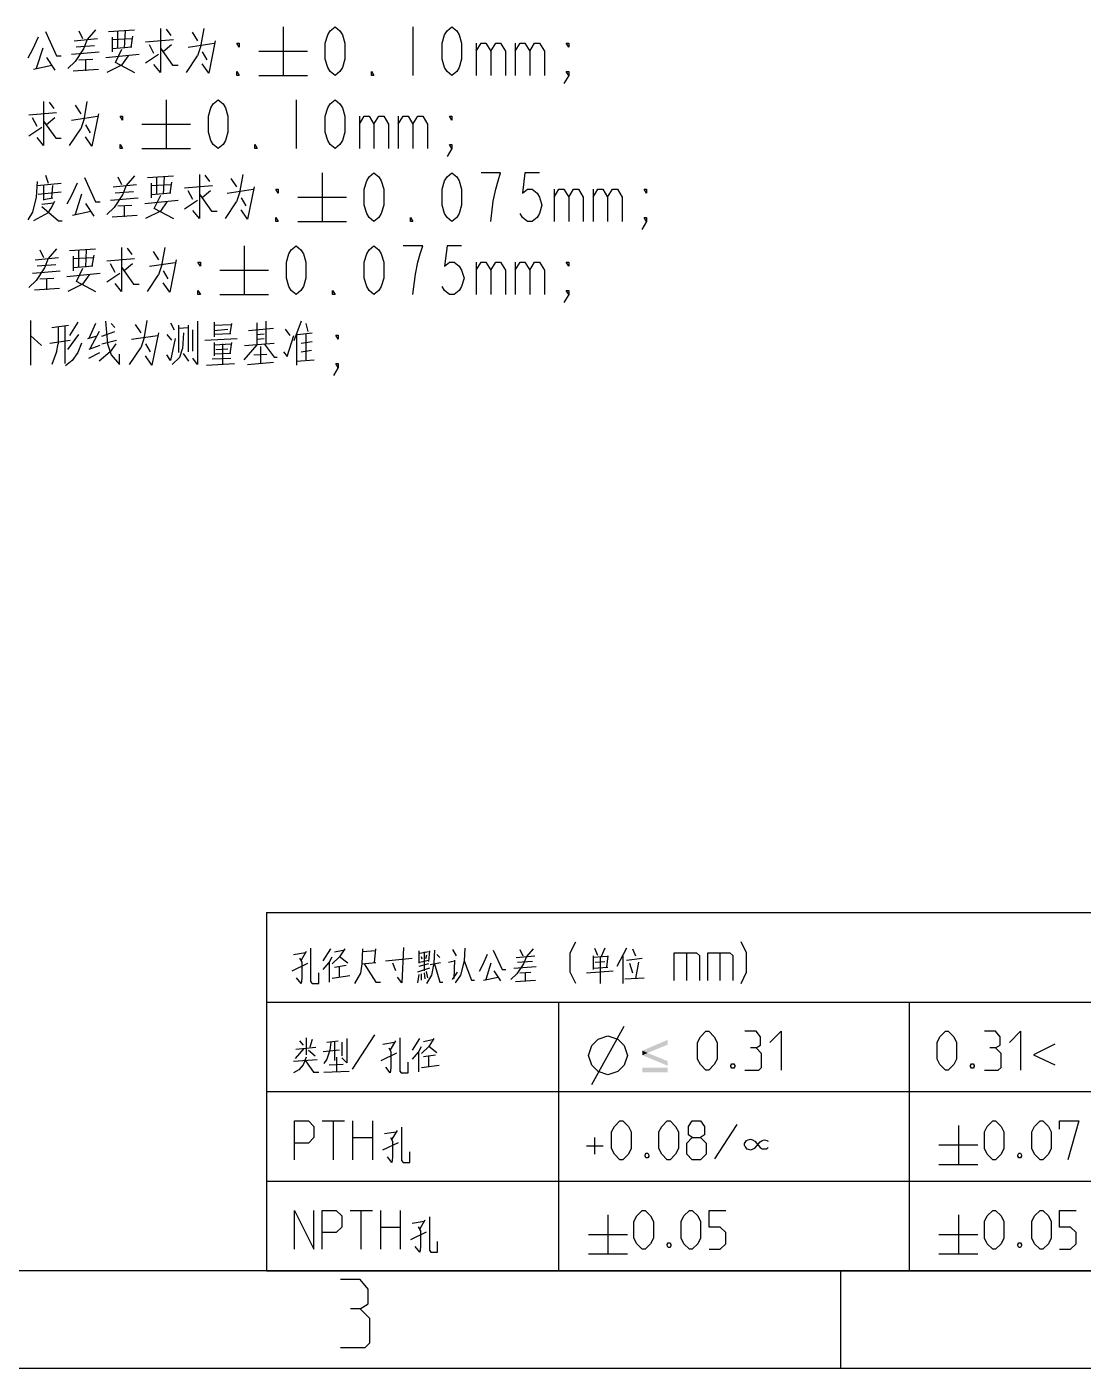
# Model space of a CAD drawing. Header units: millimetres. Extents: x 0 to 420, y 0 to 297.
# Drawn here: x 115.7 to 169.9, y 0 to 68.9 of the extents above; entities that cross this region are included whole.
import ezdxf

# ---------------------------------------------------------------- set-up
doc = ezdxf.new("R2010")
doc.units = ezdxf.units.MM
doc.header["$LTSCALE"] = 23.1
doc.layers.get('0').update_dxf_attribs({"linetype": 'CONTINUOUS'})

msp = doc.modelspace()

# ---------------------------------------------------------------- linework, layer by layer
at = {"color": 2}
for p, q in [((128.8632, 68.8962), (128.8632, 66.3962)), ((135.5299, 68.8962), (135.5299, 66.3962)), ((118.137, 68.1704), (119.3275, 68.2913)), ((118.3751, 68.6946), (118.5656, 68.2913)), ((119.899, 68.6543), (121.2323, 68.7349)), ((120.0894, 68.372), (120.0894, 67.6059)), ((120.0894, 68.251), (121.0894, 68.2913)), ((120.3751, 67.8075), (120.3751, 68.6543)), ((120.7561, 68.6946), (120.7085, 67.8075)), ((121.137, 68.4123), (121.0418, 67.8478)), ((121.8037, 68.1301), (123.2323, 68.251)), ((122.8513, 68.7752), (123.0894, 68.4526)), ((124.1847, 68.6139), (124.4704, 68.1704)), ((124.6609, 67.9688), (124.8037, 68.8155)), ((116.518, 67.8075), (116.1847, 66.7591)), ((117.9942, 67.4849), (119.4228, 67.6059)), ((119.1847, 67.9285), (118.2323, 67.8478)), ((121.0894, 67.8478), (120.0894, 67.7672)), ((120.5656, 67.7268), (120.2323, 67.0414)), ((122.2323, 67.5252), (121.9942, 67.9688)), ((123.137, 67.9688), (122.7085, 67.6059)), ((123.9942, 67.8478), (125.3275, 68.0494)), ((124.6609, 67.9688), (124.4704, 67.4043)), ((124.7085, 67.6059), (124.9466, 67.2026)), ((127.6132, 67.6462), (130.1132, 67.6462)), ((138.7799, 68.0629), (138.7799, 66.3962)), ((140.7799, 68.0629), (140.7799, 66.3962)), ((116.0418, 66.7188), (116.9942, 66.9204)), ((116.7085, 67.3236), (117.137, 66.6784)), ((118.3751, 67.2026), (119.0894, 67.243)), ((118.7085, 67.2026), (118.7085, 66.6381)), ((119.7561, 67.3236), (121.4704, 67.4849)), ((120.2323, 67.0817), (121.2323, 66.5575)), ((121.8037, 67.0414), (122.4704, 67.4849)), ((123.8989, 66.5575), (124.4704, 67.4043)), ((118.0894, 66.6381), (119.3751, 66.7188)), ((127.6132, 66.3962), (130.1132, 66.3962)), ((116.8513, 65.0252), (117.0894, 64.7026)), ((118.1847, 64.8639), (118.4704, 64.4204)), ((118.6609, 64.2188), (118.8037, 65.0655)), ((122.8632, 65.1462), (122.8632, 62.6462)), ((129.5299, 65.1462), (129.5299, 62.6462)), ((115.8037, 64.3801), (117.2323, 64.501)), ((116.2323, 63.7752), (115.9942, 64.2188)), ((117.137, 64.2188), (116.7085, 63.8559)), ((117.9942, 64.0978), (119.3275, 64.2994)), ((118.6609, 64.2188), (118.4704, 63.6543)), ((132.7799, 64.3129), (132.7799, 62.6462)), ((134.7799, 64.3129), (134.7799, 62.6462)), ((115.8037, 63.2914), (116.4704, 63.7349)), ((117.899, 62.8075), (118.4704, 63.6543)), ((118.7085, 63.8559), (118.9466, 63.4526)), ((121.6132, 63.8962), (124.1132, 63.8962)), ((121.6132, 62.6462), (124.1132, 62.6462)), ((130.8632, 61.3962), (130.8632, 58.8962)), ((116.2323, 60.751), (117.4704, 60.872)), ((116.5656, 60.751), (116.5656, 59.9849)), ((116.6609, 61.2752), (116.8037, 60.872)), ((116.9942, 60.1059), (117.0418, 60.751)), ((120.137, 60.6704), (121.3275, 60.7914)), ((120.3751, 61.1946), (120.5656, 60.7914)), ((121.899, 61.1543), (123.2323, 61.2349)), ((122.0894, 60.872), (122.0894, 60.1059)), ((122.0894, 60.751), (123.0894, 60.7914)), ((122.3751, 60.3075), (122.3751, 61.1543)), ((122.7561, 61.1946), (122.7085, 60.3075)), ((123.137, 60.9123), (123.0418, 60.3478)), ((123.8037, 60.6301), (125.2323, 60.751)), ((124.8513, 61.2752), (125.0894, 60.9526)), ((126.1847, 61.1139), (126.4704, 60.6704)), ((126.6609, 60.4688), (126.8037, 61.3155)), ((116.2799, 60.3075), (117.4704, 60.4284)), ((116.5656, 60.0252), (117.0418, 60.1059)), ((118.518, 60.3075), (118.1847, 59.2591)), ((119.9942, 59.9849), (121.4228, 60.1059)), ((121.1847, 60.4284), (120.2323, 60.3478)), ((121.7561, 59.8236), (123.4704, 59.9849)), ((123.0894, 60.3478), (122.0894, 60.2672)), ((122.5656, 60.2268), (122.2323, 59.5414)), ((123.8037, 59.5414), (124.4704, 59.9849)), ((124.2323, 60.0252), (123.9942, 60.4688)), ((125.137, 60.4688), (124.7085, 60.1059)), ((125.9942, 60.3478), (127.3275, 60.5494)), ((126.6609, 60.4688), (126.4704, 59.9043)), ((126.7085, 60.1059), (126.9466, 59.7026)), ((129.6132, 60.1462), (132.1132, 60.1462)), ((142.7799, 60.5629), (142.7799, 58.8962)), ((144.7799, 60.5629), (144.7799, 58.8962)), ((116.8037, 59.3397), (116.0418, 58.9365)), ((116.4704, 59.7833), (117.0894, 59.8639)), ((118.0418, 59.2188), (118.9942, 59.4204)), ((118.7085, 59.8236), (119.137, 59.1784)), ((120.3751, 59.7026), (121.0894, 59.743)), ((120.7085, 59.7026), (120.7085, 59.1381)), ((122.2323, 59.5817), (123.2323, 59.0575)), ((125.899, 59.0575), (126.4704, 59.9043)), ((120.0894, 59.1381), (121.3751, 59.2188)), ((129.6132, 58.8962), (132.1132, 58.8962)), ((116.3751, 57.4446), (116.5656, 57.0414)), ((117.899, 57.4043), (119.2323, 57.4849)), ((118.3751, 56.5575), (118.3751, 57.4043)), ((118.7561, 57.4446), (118.7085, 56.5575)), ((120.8513, 57.5252), (121.0894, 57.2026)), ((122.1847, 57.3639), (122.4704, 56.9204)), ((122.6609, 56.7188), (122.8037, 57.5655)), ((126.8632, 57.6462), (126.8632, 55.1462)), ((116.137, 56.9204), (117.3275, 57.0414)), ((117.1847, 56.6784), (116.2323, 56.5978)), ((118.0894, 57.122), (118.0894, 56.3559)), ((118.0894, 57.001), (119.0894, 57.0414)), ((119.0894, 56.5978), (118.0894, 56.5172)), ((119.137, 57.1623), (119.0418, 56.5978)), ((119.8037, 56.8801), (121.2323, 57.001)), ((120.2323, 56.2752), (119.9942, 56.7188)), ((121.137, 56.7188), (120.7085, 56.3559)), ((121.9942, 56.5978), (123.3275, 56.7994)), ((122.6609, 56.7188), (122.4704, 56.1543)), ((138.7799, 56.8129), (138.7799, 55.1462)), ((140.7799, 56.8129), (140.7799, 55.1462)), ((115.9942, 56.2349), (117.4228, 56.3559)), ((116.3751, 55.9526), (117.0894, 55.993)), ((116.7085, 55.9526), (116.7085, 55.3881)), ((117.7561, 56.0736), (119.4704, 56.2349)), ((118.5656, 56.4768), (118.2323, 55.7914)), ((118.2323, 55.8317), (119.2323, 55.3075)), ((119.8037, 55.7914), (120.4704, 56.2349)), ((121.899, 55.3075), (122.4704, 56.1543)), ((122.7085, 56.3559), (122.9466, 55.9526)), ((125.6132, 56.3962), (128.1132, 56.3962)), ((116.0894, 55.3881), (117.3751, 55.4688)), ((125.6132, 55.1462), (128.1132, 55.1462)), ((115.887, 53.8155), (115.887, 51.5172)), ((121.7442, 52.9688), (121.8871, 53.8155)), ((127.9823, 53.7752), (127.9823, 52.6059)), ((129.7918, 53.7752), (129.4109, 52.7672)), ((116.9823, 53.4526), (117.8394, 53.5736)), ((117.3156, 53.4526), (117.3156, 52.6059)), ((117.6489, 53.5333), (117.6489, 51.5978)), ((118.3632, 53.0897), (117.7918, 52.3236)), ((118.3156, 53.7349), (117.887, 53.0494)), ((119.2204, 53.6543), (118.887, 52.8881)), ((119.4109, 53.251), (118.9347, 52.3639)), ((119.5537, 53.0091), (120.2204, 53.251)), ((120.0299, 53.6543), (120.2204, 53.4526)), ((121.268, 53.6139), (121.5537, 53.1704)), ((122.8871, 53.0897), (123.1252, 52.8075)), ((123.0775, 53.6946), (123.268, 53.3317)), ((123.5061, 52.1623), (123.5061, 53.5736)), ((123.5061, 53.4123), (123.9823, 53.4526)), ((123.7442, 53.1704), (123.6966, 52.3639)), ((123.9823, 53.5736), (123.9823, 52.2026)), ((124.2204, 52.243), (124.2204, 53.3317)), ((125.3156, 53.7349), (125.3156, 52.9688)), ((125.3156, 53.5736), (126.1728, 53.6139)), ((125.3156, 53.2914), (126.0299, 53.372)), ((126.1728, 53.1301), (125.3156, 53.0897)), ((126.2204, 53.6543), (126.1251, 53.1301)), ((127.0775, 53.2914), (128.3632, 53.4123)), ((127.5061, 53.6946), (127.5061, 52.5655)), ((127.5061, 53.0897), (127.8871, 53.1301)), ((129.2204, 53.0494), (128.9823, 53.372)), ((129.5537, 53.1301), (129.5537, 51.5172)), ((129.6013, 53.0897), (130.3632, 53.1704)), ((130.0299, 53.6543), (130.1251, 53.251)), ((130.0299, 53.0897), (130.0299, 51.7591)), ((115.887, 53.0494), (116.4585, 52.5252)), ((116.887, 52.6462), (117.9347, 52.8075)), ((117.2204, 52.1623), (117.3156, 52.6059)), ((118.8394, 52.8881), (119.268, 53.0091)), ((119.4585, 52.5252), (118.887, 52.3236)), ((119.5537, 52.6059), (120.3156, 52.8075)), ((120.9823, 51.5575), (121.5537, 52.4043)), ((121.0775, 52.8478), (122.4109, 53.0494)), ((121.7442, 52.9688), (121.5537, 52.4043)), ((121.7918, 52.6059), (122.0299, 52.2026)), ((124.8394, 52.8075), (126.5061, 52.8881)), ((125.3156, 52.6865), (125.3156, 52.001)), ((125.3156, 52.5655), (126.1728, 52.6059)), ((125.4109, 52.3236), (126.0299, 52.3639)), ((125.7442, 52.6059), (125.7442, 51.5575)), ((126.2204, 52.6865), (126.1251, 52.122)), ((127.5061, 52.5655), (126.8394, 51.7994)), ((126.8871, 52.5252), (128.4109, 52.6462)), ((127.5061, 52.8478), (127.8871, 52.8881)), ((127.6966, 52.4849), (127.6966, 51.6381)), ((129.7918, 52.6462), (130.3632, 52.7268)), ((117.2204, 52.2026), (116.9823, 51.5575)), ((118.887, 51.8801), (119.4585, 52.1623)), ((124.0299, 51.7188), (123.7442, 52.122)), ((125.2204, 51.8397), (126.1728, 51.8801)), ((126.1728, 52.122), (125.3156, 52.0817)), ((127.0299, 51.5575), (128.3632, 51.6785)), ((127.3632, 52.0414), (128.0299, 52.0817)), ((129.5537, 51.7188), (130.4585, 51.7994)), ((129.7918, 52.2026), (130.3156, 52.2833)), ((124.9347, 51.5172), (126.3632, 51.5978)), ((128.0105, 23.4059), (215.0105, 23.4059)), ((128.0105, 23.4059), (128.0105, 5.0059)), ((130.0486, 21.4098), (129.782, 20.9582)), ((130.9248, 20.9259), (131.3058, 21.5388)), ((131.4962, 21.3775), (131.9534, 21.4743)), ((133.6296, 21.442), (132.9439, 21.3775)), ((133.5534, 20.8291), (133.6296, 21.5388)), ((135.8391, 21.442), (135.8391, 20.7969)), ((135.8772, 21.313), (136.3343, 21.4098)), ((136.1058, 21.3775), (136.1058, 20.4098)), ((136.3724, 21.442), (136.3343, 20.8936)), ((137.5534, 21.5066), (137.7439, 21.184)), ((141.0201, 21.5066), (141.1724, 21.184)), ((144.8582, 21.5711), (145.0105, 21.2162)), ((145.3915, 21.5711), (145.201, 21.1517)), ((146.4963, 21.5711), (146.001, 20.6356)), ((146.801, 21.5388), (146.9534, 21.184)), ((129.3248, 20.4098), (130.1248, 20.7969)), ((129.401, 21.2485), (130.0105, 21.3453)), ((131.2296, 20.8291), (131.382, 21.1195)), ((131.4962, 20.6033), (132.1058, 20.7001)), ((132.182, 20.7969), (131.7629, 21.1195)), ((132.9058, 20.7646), (133.6296, 20.8291)), ((134.1248, 20.9259), (135.4962, 21.0549)), ((134.6582, 20.4098), (134.5058, 20.7969)), ((136.3343, 20.7646), (135.8391, 20.6356)), ((135.8772, 20.8614), (136.3343, 20.9582)), ((135.9534, 21.1517), (135.9915, 21.0227)), ((136.2201, 21.2162), (136.182, 21.0227)), ((136.4105, 20.7324), (136.9439, 20.8291)), ((136.7534, 21.2485), (136.9058, 21.0872)), ((137.3629, 20.8614), (137.6677, 20.9259)), ((137.6677, 20.9582), (137.6296, 20.0227)), ((139.5343, 20.7969), (139.2677, 19.9582)), ((140.8296, 21.0872), (141.782, 21.184)), ((141.6677, 20.8936), (140.9058, 20.8291)), ((144.782, 21.184), (144.782, 20.4743)), ((145.5058, 21.1517), (144.782, 21.0872)), ((144.8962, 20.8614), (145.3915, 20.8936)), ((145.1629, 19.7646), (145.1629, 21.1195)), ((145.5439, 21.184), (145.4677, 20.6033)), ((146.3058, 21.184), (146.3058, 19.7646)), ((146.4963, 20.9582), (147.2962, 21.0549)), ((146.6486, 20.7969), (146.801, 20.313)), ((147.1058, 20.8614), (146.9534, 20.0227)), ((149.5724, 21.3345), (149.5724, 19.9059)), ((151.2867, 21.3345), (151.2867, 19.9059)), ((132.2962, 20.1517), (131.382, 20.0227)), ((131.7629, 20.0872), (131.7629, 20.6356)), ((136.3724, 20.5388), (135.7629, 20.3453)), ((135.8391, 20.2162), (135.7629, 19.7969)), ((135.9534, 20.2485), (135.9534, 19.9259)), ((136.1058, 20.313), (136.1439, 19.9904)), ((136.2962, 20.0549), (136.2201, 20.3775)), ((137.5534, 19.9582), (137.8201, 20.3453)), ((139.1534, 19.9259), (139.9153, 20.0872)), ((139.6867, 20.4098), (140.0296, 19.8936)), ((140.7153, 20.5388), (141.8582, 20.6356)), ((141.0201, 20.313), (141.5915, 20.3453)), ((141.2867, 20.313), (141.2867, 19.8614)), ((144.4391, 20.313), (145.8105, 20.4098)), ((144.782, 20.5388), (145.5439, 20.6033)), ((146.4201, 19.9904), (147.4105, 20.0549)), ((140.7915, 19.8614), (141.8201, 19.9259)), ((128.0105, 18.8059), (215.0105, 18.8059)), ((143.0105, 18.8059), (143.0105, 5.0059)), ((161.0105, 18.8059), (161.0105, 5.0059)), ((144.7105, 14.5678), (146.3772, 17.5678)), ((129.7058, 16.8098), (129.8962, 16.584)), ((130.0486, 16.9711), (130.0486, 16.1001)), ((130.3534, 16.8743), (130.2391, 16.4872)), ((131.1153, 16.7453), (131.6867, 16.8098)), ((131.4962, 16.7775), (131.4962, 15.8098)), ((131.8772, 16.7453), (131.8772, 16.0356)), ((133.5534, 17.1155), (132.4105, 15.3536)), ((133.982, 16.6485), (134.5915, 16.7453)), ((134.6296, 16.8098), (134.3629, 16.3582)), ((135.5058, 16.3259), (135.8867, 16.9388)), ((136.0772, 16.7775), (136.5343, 16.8743)), ((129.9343, 16.4227), (129.4772, 15.9066)), ((129.5153, 16.3904), (130.5439, 16.4872)), ((130.1629, 16.3259), (130.5058, 16.0356)), ((130.9248, 16.2614), (131.7629, 16.3582)), ((131.6105, 15.9711), (131.6105, 15.2614)), ((133.9058, 15.8098), (134.7058, 16.1969)), ((135.8105, 16.2291), (135.9629, 16.5195)), ((136.0772, 16.0033), (136.6867, 16.1001)), ((136.7629, 16.1969), (136.3439, 16.5195)), ((136.3439, 15.4872), (136.3439, 16.0356)), ((130.6201, 15.842), (129.401, 15.7453)), ((129.6677, 15.3259), (129.401, 15.1646)), ((130.9629, 15.1969), (132.2582, 15.2614)), ((131.2296, 15.584), (131.9534, 15.6162)), ((136.8772, 15.5517), (135.9629, 15.4227)), ((128.0105, 14.2059), (215.0105, 14.2059)), ((130.8772, 12.7059), (132.0201, 12.7059)), ((131.4486, 10.7059), (131.4486, 12.7059)), ((132.4486, 10.7059), (132.4486, 12.7059)), ((133.4486, 12.7059), (133.4486, 10.7059)), ((152.1629, 12.5155), (151.0201, 10.7536)), ((163.5439, 12.4678), (163.5439, 10.4678)), ((132.4486, 11.8488), (133.4486, 11.8488)), ((134.0677, 12.0485), (134.6772, 12.1453)), ((134.7153, 12.2098), (134.4486, 11.7582)), ((144.8772, 10.9917), (144.8772, 11.8488)), ((152.6677, 11.6936), (152.7439, 11.7259)), ((152.9724, 11.7259), (153.0867, 11.6614)), ((153.4677, 11.6936), (153.582, 11.7259)), ((153.582, 11.7259), (153.6962, 11.6936)), ((133.9915, 11.2098), (134.7915, 11.5969)), ((144.4486, 11.4202), (145.3058, 11.4202)), ((152.5534, 11.5324), (152.5915, 11.5969)), ((152.5534, 11.4356), (152.5534, 11.5324)), ((152.5915, 11.5969), (152.6677, 11.6936)), ((153.0867, 11.6614), (153.3534, 11.3388)), ((153.0867, 11.3066), (153.3534, 11.6291)), ((153.3534, 11.6291), (153.4677, 11.6936)), ((153.6962, 11.6936), (153.7724, 11.6614)), ((162.5439, 11.4678), (164.5439, 11.4678)), ((162.5439, 10.4678), (164.5439, 10.4678)), ((128.0105, 9.6059), (215.0105, 9.6059)), ((132.3058, 8.1059), (133.4486, 8.1059)), ((132.8772, 6.1059), (132.8772, 8.1059)), ((133.8772, 6.1059), (133.8772, 8.1059)), ((134.8772, 8.1059), (134.8772, 6.1059)), ((136.1439, 7.6098), (135.8772, 7.1582)), ((145.5439, 7.8678), (145.5439, 5.8678)), ((163.5439, 7.8678), (163.5439, 5.8678)), ((133.8772, 7.2488), (134.8772, 7.2488)), ((135.4201, 6.6098), (136.2201, 6.9969)), ((135.4962, 7.4485), (136.1058, 7.5453)), ((144.5439, 6.8678), (146.5439, 6.8678)), ((162.5439, 6.8678), (164.5439, 6.8678)), ((144.5439, 5.8678), (146.5439, 5.8678)), ((162.5439, 5.8678), (164.5439, 5.8678)), ((128.0105, 5.0059), (215.0105, 5.0059)), ((157.5, 0), (157.5, 5)), ((0, 0), (420, 0))]:
    msp.add_line(p, q, dxfattribs=at)
at = {"color": 7}
msp.add_line((415, 5), (25, 5), dxfattribs=at)
at = {"color": 2}
for points in [[(131.5299, 66.3962), (131.2799, 66.6045), (131.1549, 66.8129), (131.0299, 67.2295), (131.0299, 68.0629), (131.1549, 68.4795), (131.2799, 68.6879), (131.5299, 68.8962), (131.7799, 68.6879), (131.9049, 68.4795), (132.0299, 68.0629), (132.0299, 67.2295), (131.9049, 66.8129), (131.7799, 66.6045), (131.5299, 66.3962)], [(137.5299, 66.3962), (137.2799, 66.6045), (137.1549, 66.8129), (137.0299, 67.2295), (137.0299, 68.0629), (137.1549, 68.4795), (137.2799, 68.6879), (137.5299, 68.8962), (137.7799, 68.6879), (137.9049, 68.4795), (138.0299, 68.0629), (138.0299, 67.2295), (137.9049, 66.8129), (137.7799, 66.6045), (137.5299, 66.3962)], [(116.2799, 68.372), (115.9942, 67.7268), (115.7561, 67.2833)], [(116.6609, 68.6543), (117.2323, 67.4043), (117.4704, 67.4043)], [(119.2323, 68.7349), (118.8037, 68.251), (118.6132, 67.7672), (118.1847, 67.122), (117.8037, 66.7591)], [(122.5656, 68.8155), (122.5656, 66.5575), (122.2323, 66.9607)], [(122.5656, 67.8075), (123.1847, 66.9204), (123.4704, 66.9204)], [(125.3751, 68.1704), (125.0418, 66.5172), (124.7085, 67.001)], [(126.6132, 68.0629), (126.6132, 67.8545), (126.4882, 68.0629), (126.6132, 68.0629)], [(138.7799, 67.6462), (139.0299, 68.0629), (139.2799, 68.0629), (139.5299, 67.6462), (139.5299, 66.3962)], [(139.5299, 67.6462), (139.7799, 68.0629), (140.0299, 68.0629), (140.2799, 67.6462), (140.2799, 66.3962)], [(140.7799, 67.6462), (141.0299, 68.0629), (141.2799, 68.0629), (141.5299, 67.6462), (141.5299, 66.3962)], [(141.5299, 67.6462), (141.7799, 68.0629), (142.0299, 68.0629), (142.2799, 67.6462), (142.2799, 66.3962)], [(143.5299, 68.0629), (143.5299, 67.8545), (143.4049, 68.0629), (143.5299, 68.0629)], [(120.899, 67.4043), (120.5656, 66.9204), (119.8037, 66.5575)], [(126.6132, 66.3962), (126.4882, 66.3962), (126.4882, 66.6045), (126.6132, 66.3962)], [(133.5299, 66.3962), (133.4049, 66.3962), (133.4049, 66.6045), (133.5299, 66.3962)], [(143.5299, 66.3962), (143.4049, 66.6045), (143.5299, 66.6045), (143.5299, 66.3962), (143.2799, 65.9795)], [(116.5656, 65.0655), (116.5656, 62.8075), (116.2323, 63.2107)], [(125.5299, 62.6462), (125.2799, 62.8545), (125.1549, 63.0629), (125.0299, 63.4795), (125.0299, 64.3129), (125.1549, 64.7295), (125.2799, 64.9379), (125.5299, 65.1462), (125.7799, 64.9379), (125.9049, 64.7295), (126.0299, 64.3129), (126.0299, 63.4795), (125.9049, 63.0629), (125.7799, 62.8545), (125.5299, 62.6462)], [(131.5299, 62.6462), (131.2799, 62.8545), (131.1549, 63.0629), (131.0299, 63.4795), (131.0299, 64.3129), (131.1549, 64.7295), (131.2799, 64.9379), (131.5299, 65.1462), (131.7799, 64.9379), (131.9049, 64.7295), (132.0299, 64.3129), (132.0299, 63.4795), (131.9049, 63.0629), (131.7799, 62.8545), (131.5299, 62.6462)], [(119.3751, 64.4204), (119.0418, 62.7672), (118.7085, 63.251)], [(120.6132, 64.3129), (120.6132, 64.1045), (120.4882, 64.3129), (120.6132, 64.3129)], [(132.7799, 63.8962), (133.0299, 64.3129), (133.2799, 64.3129), (133.5299, 63.8962), (133.5299, 62.6462)], [(133.5299, 63.8962), (133.7799, 64.3129), (134.0299, 64.3129), (134.2799, 63.8962), (134.2799, 62.6462)], [(134.7799, 63.8962), (135.0299, 64.3129), (135.2799, 64.3129), (135.5299, 63.8962), (135.5299, 62.6462)], [(135.5299, 63.8962), (135.7799, 64.3129), (136.0299, 64.3129), (136.2799, 63.8962), (136.2799, 62.6462)], [(137.5299, 64.3129), (137.5299, 64.1045), (137.4049, 64.3129), (137.5299, 64.3129)], [(116.5656, 64.0575), (117.1847, 63.1704), (117.4704, 63.1704)], [(120.6132, 62.6462), (120.4882, 62.6462), (120.4882, 62.8545), (120.6132, 62.6462)], [(127.5299, 62.6462), (127.4049, 62.6462), (127.4049, 62.8545), (127.5299, 62.6462)], [(137.5299, 62.6462), (137.4049, 62.8545), (137.5299, 62.8545), (137.5299, 62.6462), (137.2799, 62.2295)], [(133.5299, 58.8962), (133.2799, 59.1045), (133.1549, 59.3129), (133.0299, 59.7295), (133.0299, 60.5629), (133.1549, 60.9795), (133.2799, 61.1879), (133.5299, 61.3962), (133.7799, 61.1879), (133.9049, 60.9795), (134.0299, 60.5629), (134.0299, 59.7295), (133.9049, 59.3129), (133.7799, 59.1045), (133.5299, 58.8962)], [(137.5299, 58.8962), (137.2799, 59.1045), (137.1549, 59.3129), (137.0299, 59.7295), (137.0299, 60.5629), (137.1549, 60.9795), (137.2799, 61.1879), (137.5299, 61.3962), (137.7799, 61.1879), (137.9049, 60.9795), (138.0299, 60.5629), (138.0299, 59.7295), (137.9049, 59.3129), (137.7799, 59.1045), (137.5299, 58.8962)], [(139.5299, 58.8962), (139.6549, 59.9379), (139.7799, 60.5629), (139.9049, 60.9795), (140.0299, 61.3962), (139.0299, 61.3962)], [(142.0299, 61.3962), (141.2799, 61.3962), (141.1549, 60.3545), (141.4049, 60.5629), (141.6549, 60.5629), (141.9049, 60.3545), (142.0299, 60.1462), (142.1549, 59.7295), (142.0299, 59.3129), (141.9049, 59.1045), (141.6549, 58.8962), (141.4049, 58.8962), (141.1549, 59.1045), (141.0299, 59.3129)], [(116.2323, 60.9526), (116.1847, 60.1462), (115.9942, 59.3801), (115.7561, 58.9768)], [(118.2799, 60.872), (117.9942, 60.2268), (117.7561, 59.7833)], [(118.6609, 61.1543), (119.2323, 59.9043), (119.4704, 59.9043)], [(121.2323, 61.2349), (120.8037, 60.751), (120.6132, 60.2672), (120.1847, 59.622), (119.8037, 59.2591)], [(124.5656, 61.3155), (124.5656, 59.0575), (124.2323, 59.4607)], [(127.3752, 60.6704), (127.0418, 59.0172), (126.7085, 59.501)], [(116.8037, 59.3397), (116.9466, 59.5817), (117.137, 59.9446)], [(124.5656, 60.3075), (125.1847, 59.4204), (125.4704, 59.4204)], [(128.6132, 60.5629), (128.6132, 60.3545), (128.4882, 60.5629), (128.6132, 60.5629)], [(142.7799, 60.1462), (143.0299, 60.5629), (143.2799, 60.5629), (143.5299, 60.1462), (143.5299, 58.8962)], [(143.5299, 60.1462), (143.7799, 60.5629), (144.0299, 60.5629), (144.2799, 60.1462), (144.2799, 58.8962)], [(144.7799, 60.1462), (145.0299, 60.5629), (145.2799, 60.5629), (145.5299, 60.1462), (145.5299, 58.8962)], [(145.5299, 60.1462), (145.7799, 60.5629), (146.0299, 60.5629), (146.2799, 60.1462), (146.2799, 58.8962)], [(147.5299, 60.5629), (147.5299, 60.3545), (147.4049, 60.5629), (147.5299, 60.5629)], [(116.4704, 59.6623), (117.3275, 58.9365), (117.518, 58.9365)], [(122.8989, 59.9043), (122.5656, 59.4204), (121.8037, 59.0575)], [(128.6132, 58.8962), (128.4882, 58.8962), (128.4882, 59.1045), (128.6132, 58.8962)], [(135.5299, 58.8962), (135.4049, 58.8962), (135.4049, 59.1045), (135.5299, 58.8962)], [(147.5299, 58.8962), (147.4049, 59.1045), (147.5299, 59.1045), (147.5299, 58.8962), (147.2799, 58.4795)], [(117.2323, 57.4849), (116.8037, 57.001), (116.6132, 56.5172), (116.1847, 55.872), (115.8037, 55.5091)], [(120.5656, 57.5655), (120.5656, 55.3075), (120.2323, 55.7107)], [(129.5299, 55.1462), (129.2799, 55.3545), (129.1549, 55.5629), (129.0299, 55.9795), (129.0299, 56.8129), (129.1549, 57.2295), (129.2799, 57.4379), (129.5299, 57.6462), (129.7799, 57.4379), (129.9049, 57.2295), (130.0299, 56.8129), (130.0299, 55.9795), (129.9049, 55.5629), (129.7799, 55.3545), (129.5299, 55.1462)], [(133.5299, 55.1462), (133.2799, 55.3545), (133.1549, 55.5629), (133.0299, 55.9795), (133.0299, 56.8129), (133.1549, 57.2295), (133.2799, 57.4379), (133.5299, 57.6462), (133.7799, 57.4379), (133.9049, 57.2295), (134.0299, 56.8129), (134.0299, 55.9795), (133.9049, 55.5629), (133.7799, 55.3545), (133.5299, 55.1462)], [(135.5299, 55.1462), (135.6549, 56.1879), (135.7799, 56.8129), (135.9049, 57.2295), (136.0299, 57.6462), (135.0299, 57.6462)], [(138.0299, 57.6462), (137.2799, 57.6462), (137.1549, 56.6045), (137.4049, 56.8129), (137.6549, 56.8129), (137.9049, 56.6045), (138.0299, 56.3962), (138.1549, 55.9795), (138.0299, 55.5629), (137.9049, 55.3545), (137.6549, 55.1462), (137.4049, 55.1462), (137.1549, 55.3545), (137.0299, 55.5629)], [(120.5656, 56.5575), (121.1847, 55.6704), (121.4704, 55.6704)], [(123.3751, 56.9204), (123.0418, 55.2672), (122.7085, 55.751)], [(124.6132, 56.8129), (124.6132, 56.6045), (124.4882, 56.8129), (124.6132, 56.8129)], [(138.7799, 56.3962), (139.0299, 56.8129), (139.2799, 56.8129), (139.5299, 56.3962), (139.5299, 55.1462)], [(139.5299, 56.3962), (139.7799, 56.8129), (140.0299, 56.8129), (140.2799, 56.3962), (140.2799, 55.1462)], [(140.7799, 56.3962), (141.0299, 56.8129), (141.2799, 56.8129), (141.5299, 56.3962), (141.5299, 55.1462)], [(141.5299, 56.3962), (141.7799, 56.8129), (142.0299, 56.8129), (142.2799, 56.3962), (142.2799, 55.1462)], [(143.5299, 56.8129), (143.5299, 56.6045), (143.4049, 56.8129), (143.5299, 56.8129)], [(118.899, 56.1543), (118.5656, 55.6704), (117.8037, 55.3075)], [(124.6132, 55.1462), (124.4882, 55.1462), (124.4882, 55.3545), (124.6132, 55.1462)], [(131.5299, 55.1462), (131.4049, 55.1462), (131.4049, 55.3545), (131.5299, 55.1462)], [(143.5299, 55.1462), (143.4049, 55.3545), (143.5299, 55.3545), (143.5299, 55.1462), (143.2799, 54.7295)], [(119.7442, 53.7752), (119.8394, 52.6059), (120.0299, 52.0414)], [(124.4585, 53.7752), (124.4585, 51.5575), (124.2204, 51.8801)], [(122.4585, 53.1704), (122.1252, 51.5172), (121.7918, 52.001)], [(131.6966, 53.0629), (131.6966, 52.8545), (131.5716, 53.0629), (131.6966, 53.0629)], [(118.5061, 52.6462), (118.3156, 52.1623), (118.0299, 51.7591), (117.6966, 51.4768)], [(120.268, 52.6059), (119.9823, 52.2026), (119.4109, 51.7188)], [(123.3156, 52.8881), (123.0775, 51.7591), (122.8871, 52.0414)], [(123.1728, 51.5575), (123.5537, 51.9204), (123.6966, 52.3639)], [(127.8871, 52.6059), (128.4109, 51.9204), (128.5537, 51.9204)], [(128.8871, 52.2026), (129.0775, 51.9607), (129.4109, 53.0494)], [(120.0299, 52.0414), (120.4585, 51.5575), (120.4585, 52.0817)], [(131.6966, 51.3962), (131.5716, 51.6045), (131.6966, 51.6045), (131.6966, 51.3962), (131.4466, 50.9795)], [(130.2772, 21.5711), (130.2772, 19.8614), (130.3534, 19.7646), (130.6963, 19.7646), (130.6963, 20.313)], [(132.0296, 21.5388), (131.7629, 21.1195), (131.382, 20.7646)], [(132.9439, 21.5388), (132.9058, 20.7646), (132.8296, 20.2807), (132.5248, 19.7646)], [(135.0391, 21.6033), (134.9629, 19.7969), (134.7343, 20.0872)], [(136.6391, 21.4743), (136.601, 20.7969), (136.4867, 20.184), (136.2201, 19.7646)], [(138.201, 21.5711), (138.1629, 20.9259), (138.5439, 19.9259), (138.6962, 19.9259)], [(139.6486, 21.4743), (140.1058, 20.4743), (140.2963, 20.4743)], [(141.7058, 21.5388), (141.3629, 21.1517), (141.2105, 20.7646), (140.8677, 20.2485), (140.5629, 19.9582)], [(143.8962, 19.7631), (143.6105, 20.3345), (143.6105, 21.3345), (143.8962, 21.9059)], [(152.382, 19.7631), (152.6677, 20.3345), (152.6677, 21.3345), (152.382, 21.9059)], [(129.7058, 21.0549), (129.8201, 20.8614), (129.8201, 20.0227), (129.782, 19.7646), (129.5534, 20.0549)], [(130.9248, 20.4743), (131.2296, 20.8291), (131.2296, 19.8291)], [(133.0201, 20.7646), (133.6296, 19.8291), (133.8581, 19.8291)], [(136.6391, 20.7646), (136.9058, 19.8291), (137.0581, 19.8291)], [(138.1629, 20.9259), (137.9724, 20.184), (137.7058, 19.7969)], [(139.3439, 21.2485), (139.1153, 20.7324), (138.9248, 20.3775)], [(148.9534, 19.9059), (148.9534, 21.3345), (150.0962, 21.3345), (150.2391, 21.1916), (150.2391, 19.9059)], [(150.6677, 19.9059), (150.6677, 21.3345), (151.8105, 21.3345), (151.9534, 21.1916), (151.9534, 19.9059)], [(150.1483, 15.8774), (150.1483, 16.7345), (150.2911, 17.0202), (150.5768, 17.3059), (150.7197, 17.3059), (151.0054, 17.0202), (151.1483, 16.7345), (151.1483, 15.8774), (151.0054, 15.5917), (150.7197, 15.3059), (150.5768, 15.3059), (150.2911, 15.5917), (150.1483, 15.8774)], [(153.1483, 16.4488), (153.3864, 16.5917), (153.3864, 17.0202), (153.1483, 17.3059), (152.5768, 17.3059)], [(153.8625, 16.7345), (154.434, 17.3059), (154.434, 15.3059)], [(162.4486, 15.8774), (162.4486, 16.7345), (162.5915, 17.0202), (162.8772, 17.3059), (163.0201, 17.3059), (163.3058, 17.0202), (163.4486, 16.7345), (163.4486, 15.8774), (163.3058, 15.5917), (163.0201, 15.3059), (162.8772, 15.3059), (162.5915, 15.5917), (162.4486, 15.8774)], [(165.4486, 16.4488), (165.6867, 16.5917), (165.6867, 17.0202), (165.4486, 17.3059), (164.8772, 17.3059)], [(166.1629, 16.7345), (166.7343, 17.3059), (166.7343, 15.3059)], [(131.3058, 16.7453), (131.2677, 16.3259), (131.1153, 15.8743), (130.9629, 15.6485)], [(132.1439, 16.9388), (132.1439, 15.6807), (131.8772, 15.9388)], [(134.8582, 16.9711), (134.8582, 15.2614), (134.9343, 15.1646), (135.2772, 15.1646), (135.2772, 15.713)], [(136.6105, 16.9388), (136.3439, 16.5195), (135.9629, 16.1646)], [(144.5439, 16.0678), (144.7105, 16.5678), (145.0439, 16.9012), (145.5439, 17.0678), (146.0439, 16.9012), (146.3772, 16.5678), (146.5439, 16.0678), (146.3772, 15.5678), (146.0439, 15.2345), (145.5439, 15.0678), (145.0439, 15.2345), (144.7105, 15.5678), (144.5439, 16.0678)], [(168.4963, 16.6485), (167.3915, 16.1001), (168.4963, 15.584)], [(130.0486, 15.9711), (129.8962, 15.584), (129.6677, 15.3259)], [(134.2867, 16.4549), (134.401, 16.2614), (134.401, 15.4227), (134.3629, 15.1646), (134.1343, 15.4549)], [(135.5058, 15.8743), (135.8105, 16.2291), (135.8105, 15.2291)], [(152.5768, 15.3059), (153.2911, 15.3059), (153.434, 15.4488), (153.434, 16.1631), (153.1483, 16.4488), (152.8625, 16.4488)], [(164.8772, 15.3059), (165.5915, 15.3059), (165.7343, 15.4488), (165.7343, 16.1631), (165.4486, 16.4488), (165.1629, 16.4488)], [(130.0105, 15.7775), (130.4296, 15.1969), (130.6963, 15.1969)], [(152.0054, 15.6393), (152.053, 15.544), (152.053, 15.4964), (152.0054, 15.4012), (151.9102, 15.4012), (151.8625, 15.4964), (151.8625, 15.544), (151.9102, 15.6393), (152.0054, 15.6393)], [(164.3058, 15.6393), (164.3534, 15.544), (164.3534, 15.4964), (164.3058, 15.4012), (164.2105, 15.4012), (164.1629, 15.4964), (164.1629, 15.544), (164.2105, 15.6393), (164.3058, 15.6393)], [(129.4486, 10.7059), (129.4486, 12.7059), (130.1629, 12.7059), (130.4486, 12.4202), (130.4486, 11.8488), (130.1629, 11.5631), (129.4486, 11.5631)], [(145.7343, 11.2774), (145.7343, 12.1345), (145.8772, 12.4202), (146.1629, 12.7059), (146.3058, 12.7059), (146.5915, 12.4202), (146.7343, 12.1345), (146.7343, 11.2774), (146.5915, 10.9917), (146.3058, 10.7059), (146.1629, 10.7059), (145.8772, 10.9917), (145.7343, 11.2774)], [(148.1629, 11.2774), (148.1629, 12.1345), (148.3058, 12.4202), (148.5915, 12.7059), (148.7343, 12.7059), (149.0201, 12.4202), (149.1629, 12.1345), (149.1629, 11.2774), (149.0201, 10.9917), (148.7343, 10.7059), (148.5915, 10.7059), (148.3058, 10.9917), (148.1629, 11.2774)], [(149.8772, 11.8488), (149.6867, 11.9916), (149.6867, 12.4202), (149.8772, 12.7059), (150.3058, 12.7059), (150.4962, 12.4202), (150.4962, 11.9916), (150.3058, 11.8488), (150.5915, 11.5631), (150.5915, 10.9917), (150.3058, 10.7059), (149.8772, 10.7059), (149.5915, 10.9917)], [(164.8772, 11.2774), (164.8772, 12.1345), (165.0201, 12.4202), (165.3058, 12.7059), (165.4486, 12.7059), (165.7343, 12.4202), (165.8772, 12.1345), (165.8772, 11.2774), (165.7343, 10.9917), (165.4486, 10.7059), (165.3058, 10.7059), (165.0201, 10.9917), (164.8772, 11.2774)], [(167.3058, 11.2774), (167.3058, 12.1345), (167.4486, 12.4202), (167.7343, 12.7059), (167.8772, 12.7059), (168.1629, 12.4202), (168.3058, 12.1345), (168.3058, 11.2774), (168.1629, 10.9917), (167.8772, 10.7059), (167.7343, 10.7059), (167.4486, 10.9917), (167.3058, 11.2774)], [(168.7343, 12.2774), (168.7343, 12.7059), (169.7343, 12.7059), (169.1629, 10.7059)], [(134.3724, 11.8549), (134.4867, 11.6614), (134.4867, 10.8227), (134.4486, 10.5646), (134.2201, 10.8549)], [(134.9439, 12.3711), (134.9439, 10.6614), (135.0201, 10.5646), (135.3629, 10.5646), (135.3629, 11.113)], [(149.5915, 10.9917), (149.5915, 11.5631), (149.8772, 11.8488), (150.3058, 11.8488)], [(152.7439, 11.7259), (152.8581, 11.7582), (152.9724, 11.7259)], [(147.5915, 11.0393), (147.6391, 10.944), (147.6391, 10.8964), (147.5915, 10.8012), (147.4963, 10.8012), (147.4486, 10.8964), (147.4486, 10.944), (147.4963, 11.0393), (147.5915, 11.0393)], [(152.5534, 11.4356), (152.5915, 11.3711), (152.6677, 11.2743), (152.7439, 11.242)], [(152.7439, 11.242), (152.8581, 11.2098), (152.9724, 11.242), (153.0867, 11.3066)], [(153.3534, 11.3388), (153.4677, 11.2743), (153.582, 11.2743), (153.6962, 11.2743), (153.7724, 11.3388)], [(166.7343, 11.0393), (166.782, 10.944), (166.782, 10.8964), (166.7343, 10.8012), (166.6391, 10.8012), (166.5915, 10.8964), (166.5915, 10.944), (166.6391, 11.0393), (166.7343, 11.0393)], [(129.4486, 6.1059), (129.4486, 8.1059), (130.4486, 6.1059), (130.4486, 8.1059)], [(130.8772, 6.1059), (130.8772, 8.1059), (131.5915, 8.1059), (131.8772, 7.8202), (131.8772, 7.2488), (131.5915, 6.9631), (130.8772, 6.9631)], [(136.3724, 7.7711), (136.3724, 6.0614), (136.4486, 5.9646), (136.7915, 5.9646), (136.7915, 6.513)], [(146.8772, 6.6774), (146.8772, 7.5345), (147.0201, 7.8202), (147.3058, 8.1059), (147.4486, 8.1059), (147.7343, 7.8202), (147.8772, 7.5345), (147.8772, 6.6774), (147.7343, 6.3917), (147.4486, 6.1059), (147.3058, 6.1059), (147.0201, 6.3917), (146.8772, 6.6774)], [(149.3058, 6.6774), (149.3058, 7.5345), (149.4486, 7.8202), (149.7343, 8.1059), (149.8772, 8.1059), (150.1629, 7.8202), (150.3058, 7.5345), (150.3058, 6.6774), (150.1629, 6.3917), (149.8772, 6.1059), (149.7343, 6.1059), (149.4486, 6.3917), (149.3058, 6.6774)], [(150.7343, 6.1059), (151.3058, 6.1059), (151.5915, 6.3917), (151.5915, 6.9631), (151.3058, 7.2488), (150.7343, 7.2488), (150.7343, 8.1059), (151.5915, 8.1059)], [(164.8772, 6.6774), (164.8772, 7.5345), (165.0201, 7.8202), (165.3058, 8.1059), (165.4486, 8.1059), (165.7343, 7.8202), (165.8772, 7.5345), (165.8772, 6.6774), (165.7343, 6.3917), (165.4486, 6.1059), (165.3058, 6.1059), (165.0201, 6.3917), (164.8772, 6.6774)], [(167.3058, 6.6774), (167.3058, 7.5345), (167.4486, 7.8202), (167.7343, 8.1059), (167.8772, 8.1059), (168.1629, 7.8202), (168.3058, 7.5345), (168.3058, 6.6774), (168.1629, 6.3917), (167.8772, 6.1059), (167.7343, 6.1059), (167.4486, 6.3917), (167.3058, 6.6774)], [(168.7343, 6.1059), (169.3058, 6.1059), (169.5915, 6.3917), (169.5915, 6.9631), (169.3058, 7.2488), (168.7343, 7.2488), (168.7343, 8.1059), (169.5915, 8.1059)], [(135.801, 7.2549), (135.9153, 7.0614), (135.9153, 6.2227), (135.8772, 5.9646), (135.6486, 6.2549)], [(148.7343, 6.4393), (148.782, 6.344), (148.782, 6.2964), (148.7343, 6.2012), (148.6391, 6.2012), (148.5915, 6.2964), (148.5915, 6.344), (148.6391, 6.4393), (148.7343, 6.4393)], [(166.7343, 6.4393), (166.782, 6.344), (166.782, 6.2964), (166.7343, 6.2012), (166.6391, 6.2012), (166.5915, 6.2964), (166.5915, 6.344), (166.6391, 6.4393), (166.7343, 6.4393)], [(132.8186, 3.0553), (133.2353, 3.3053), (133.2353, 4.0553), (132.8186, 4.5553), (131.8186, 4.5553)], [(131.8186, 1.0553), (133.0686, 1.0553), (133.3186, 1.3053), (133.3186, 2.5553), (132.8186, 3.0553), (132.3186, 3.0553)]]:
    msp.add_lwpolyline(points, dxfattribs=at)
for points in [[(148.612, 16.6153), (147.3127, 16.3087), (148.612, 16.8635)], [(147.3127, 16.3087), (148.612, 16.6153), (147.5755, 16.1919)], [(147.5755, 16.1919), (147.3127, 16.0751), (147.3127, 16.3087)], [(147.3127, 16.0751), (147.5755, 16.1919), (148.612, 15.7686)], [(148.612, 15.7686), (148.612, 15.535), (147.3127, 16.0751)], [(148.612, 15.4328), (147.3127, 15.1992), (147.3127, 15.4328)], [(147.3127, 15.1992), (148.612, 15.4328), (148.612, 15.1992)]]:
    msp.add_solid(points, dxfattribs=at)

doc.saveas('drawing.dxf')
